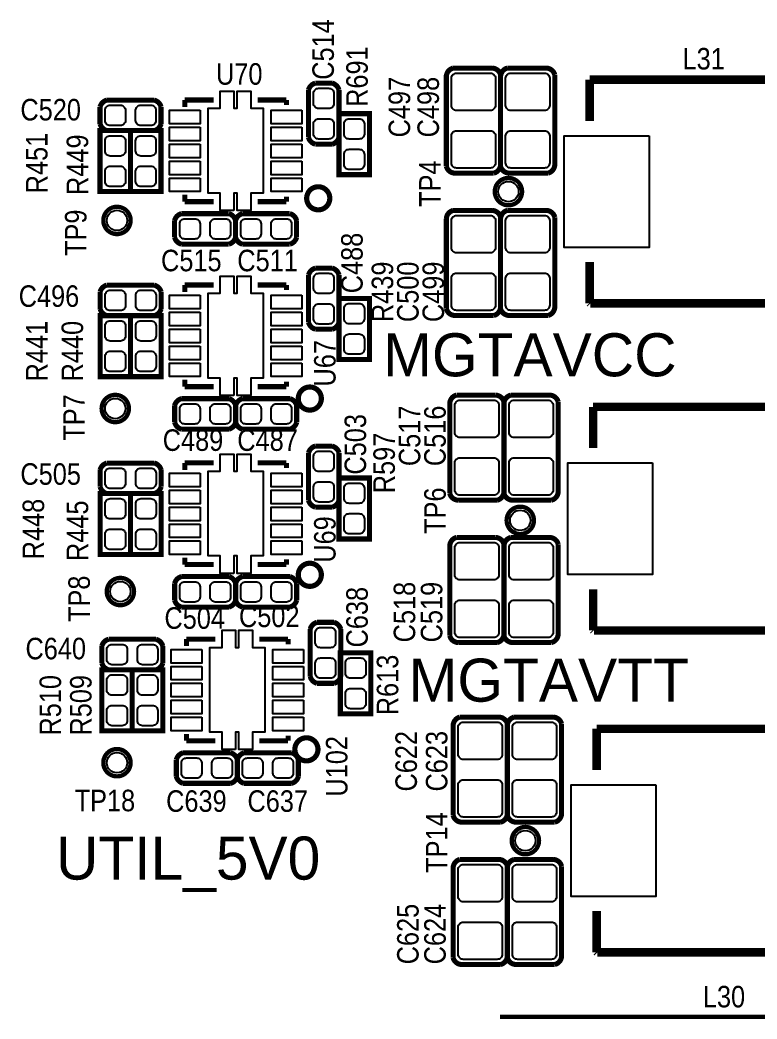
# Model space of a CAD drawing. Extents: x 35 to 236, y 10 to 166.
# Drawn here: x 125.09 to 146.84, y 84.72 to 114.19 of the extents above; entities that cross this region are included whole.
import ezdxf

# ---------------------------------------------------------------- set-up
doc = ezdxf.new("R2010")
doc.units = 0
for name, color, linetype in [('BG_SILKSCREEN_TOP', 254, 'CONTINUOUS'), ('PG_SILKSCREEN_TOP', 254, 'CONTINUOUS'), ('PG_SOLDERMASK_TOP', 85, 'CONTINUOUS'), ('PIN_SOLDERMASK_TOP', 85, 'CONTINUOUS'), ('RD_SILKSCREEN_TOP', 142, 'CONTINUOUS')]:
    doc.layers.add(name, color=color, linetype=linetype)

msp = doc.modelspace()

# ---------------------------------------------------------------- linework, layer by layer
at = {"layer": 'PG_SILKSCREEN_TOP'}
for points, const_width in [([(137.6683, 112.5253, -0.333333), (137.8683, 112.7753)], 0.15), ([(139.2683, 109.9253, -0.333333), (139.0683, 109.6753), (137.9183, 109.6753, -0.333333), (137.6683, 109.8753), (137.6683, 112.5753)], 0.15), ([(139.0183, 112.7753, -0.333333), (139.2683, 112.5753)], 0.15), ([(139.2683, 112.5253, -0.333333), (139.4683, 112.7753)], 0.15), ([(140.8683, 109.9253, -0.333333), (140.6683, 109.6753), (139.5183, 109.6753, -0.333333), (139.2683, 109.8753), (139.2683, 112.5753)], 0.15), ([(140.6183, 112.7753, -0.333333), (140.8683, 112.5753)], 0.15), ([(133.8, 112.33, 0.265564), (133.6, 112.13), (133.6, 110.73, 0.265564), (133.8, 110.53), (134.3, 110.53, 0.265564), (134.5, 110.73), (134.5, 112.13, 0.265564), (134.3, 112.33)], 0.15), ([(127.45, 111.13, 0.265564), (127.65, 110.93), (129.05, 110.93, 0.265564), (129.25, 111.13), (129.25, 111.63, 0.265564), (129.05, 111.83), (127.65, 111.83, 0.265564), (127.45, 111.63)], 0.15), ([(139.9031, 109.13, 1), (139.0969, 109.13, 1), (139.9031, 109.13)], 0.127), ([(134.2292, 108.933, 1.000059), (133.5476, 108.9329, 0.999941), (134.2292, 108.933)], 0.1524), ([(128.3531, 108.28, 1), (127.5469, 108.28, 1), (128.3531, 108.28)], 0.127), ([(131.45, 108.28, 0.265564), (131.25, 108.48), (129.85, 108.48, 0.265564), (129.65, 108.28), (129.65, 107.78, 0.265564), (129.85, 107.58), (131.25, 107.58, 0.265564), (131.45, 107.78)], 0.15), ([(131.45, 107.78, 0.265564), (131.65, 107.58), (133.05, 107.58, 0.265564), (133.25, 107.78), (133.25, 108.28, 0.265564), (133.05, 108.48), (131.65, 108.48, 0.265564), (131.45, 108.28)], 0.15), ([(137.6683, 108.3253, -0.333333), (137.8683, 108.5753), (139.0183, 108.5753, -0.333333), (139.2683, 108.3753), (139.2683, 105.6753)], 0.15), ([(139.2683, 108.3253, -0.333333), (139.4683, 108.5753), (140.6183, 108.5753, -0.333333), (140.8683, 108.3753), (140.8683, 105.6753)], 0.15), ([(133.8015, 106.8711, 0.265564), (133.6015, 106.6711), (133.6015, 105.2711, 0.265564), (133.8015, 105.0711), (134.3015, 105.0711, 0.265564), (134.5015, 105.2711), (134.5015, 106.6711, 0.265564), (134.3015, 106.8711)], 0.15), ([(127.4515, 105.6711, 0.265564), (127.6515, 105.4711), (129.0515, 105.4711, 0.265564), (129.2515, 105.6711), (129.2515, 106.1711, 0.265564), (129.0515, 106.3711), (127.6515, 106.3711, 0.265564), (127.4515, 106.1711)], 0.15), ([(137.9183, 105.4753, -0.333333), (137.6683, 105.6753)], 0.15), ([(139.2683, 105.7253, -0.333333), (139.0683, 105.4753)], 0.15), ([(139.5183, 105.4753, -0.333333), (139.2683, 105.6753)], 0.15), ([(140.8683, 105.7253, -0.333333), (140.6683, 105.4753)], 0.15), ([(128.3031, 102.73, 1), (127.4969, 102.73, 1), (128.3031, 102.73)], 0.127), ([(133.9807, 103.0241, 1.000059), (133.2991, 103.024, 0.999941), (133.9807, 103.0241)], 0.1524), ([(137.7683, 102.8753, -0.333333), (137.9683, 103.1253)], 0.15), ([(139.1183, 103.1253, -0.333333), (139.3683, 102.9253)], 0.15), ([(139.3683, 102.8753, -0.333333), (139.5683, 103.1253)], 0.15), ([(140.7183, 103.1253, -0.333333), (140.9683, 102.9253)], 0.15), ([(131.4515, 102.8211, 0.265564), (131.2515, 103.0211), (129.8515, 103.0211, 0.265564), (129.6515, 102.8211), (129.6515, 102.3211, 0.265564), (129.8515, 102.1211), (131.2515, 102.1211, 0.265564), (131.4515, 102.3211)], 0.15), ([(131.4515, 102.3211, 0.265564), (131.6515, 102.1211), (133.0515, 102.1211, 0.265564), (133.2515, 102.3211), (133.2515, 102.8211, 0.265564), (133.0515, 103.0211), (131.6515, 103.0211, 0.265564), (131.4515, 102.8211)], 0.15), ([(139.3683, 100.2753, -0.333333), (139.1683, 100.0253), (138.0183, 100.0253, -0.333333), (137.7683, 100.2253), (137.7683, 102.9253)], 0.15), ([(140.9683, 100.2753, -0.333333), (140.7683, 100.0253), (139.6183, 100.0253, -0.333333), (139.3683, 100.2253), (139.3683, 102.9253)], 0.15), ([(133.8015, 101.6211, 0.265564), (133.6015, 101.4211), (133.6015, 100.0211, 0.265564), (133.8015, 99.8211), (134.3015, 99.8211, 0.265564), (134.5015, 100.0211), (134.5015, 101.4211, 0.265564), (134.3015, 101.6211)], 0.15), ([(127.4515, 100.4211, 0.265564), (127.6515, 100.2211), (129.0515, 100.2211, 0.265564), (129.2515, 100.4211), (129.2515, 100.9211, 0.265564), (129.0515, 101.1211), (127.6515, 101.1211, 0.265564), (127.4515, 100.9211)], 0.15), ([(140.2531, 99.43, 1), (139.4469, 99.43, 1), (140.2531, 99.43)], 0.127), ([(137.7683, 98.6753, -0.333333), (137.9683, 98.9253), (139.1183, 98.9253, -0.333333), (139.3683, 98.7253), (139.3683, 96.0253)], 0.15), ([(139.3683, 98.6753, -0.333333), (139.5683, 98.9253), (140.7183, 98.9253, -0.333333), (140.9683, 98.7253), (140.9683, 96.0253)], 0.15), ([(133.9807, 97.8241, 1.000059), (133.2991, 97.824, 0.999941), (133.9807, 97.8241)], 0.1524), ([(128.4531, 97.33, 1), (127.6469, 97.33, 1), (128.4531, 97.33)], 0.127), ([(131.4515, 97.5711, 0.265564), (131.2515, 97.7711), (129.8515, 97.7711, 0.265564), (129.6515, 97.5711), (129.6515, 97.0711, 0.265564), (129.8515, 96.8711), (131.2515, 96.8711, 0.265564), (131.4515, 97.0711)], 0.15), ([(131.4515, 97.0711, 0.265564), (131.6515, 96.8711), (133.0515, 96.8711, 0.265564), (133.2515, 97.0711), (133.2515, 97.5711, 0.265564), (133.0515, 97.7711), (131.6515, 97.7711, 0.265564), (131.4515, 97.5711)], 0.15), ([(133.8515, 96.4211, 0.265564), (133.6515, 96.2211), (133.6515, 94.8211, 0.265564), (133.8515, 94.6211), (134.3515, 94.6211, 0.265564), (134.5515, 94.8211), (134.5515, 96.2211, 0.265564), (134.3515, 96.4211)], 0.15), ([(138.0183, 95.8253, -0.333333), (137.7683, 96.0253)], 0.15), ([(139.3683, 96.0753, -0.333333), (139.1683, 95.8253)], 0.15), ([(139.6183, 95.8253, -0.333333), (139.3683, 96.0253)], 0.15), ([(140.9683, 96.0753, -0.333333), (140.7683, 95.8253)], 0.15), ([(127.5015, 95.2211, 0.265564), (127.7015, 95.0211), (129.1015, 95.0211, 0.265564), (129.3015, 95.2211), (129.3015, 95.7211, 0.265564), (129.1015, 95.9211), (127.7015, 95.9211, 0.265564), (127.5015, 95.7211)], 0.15), ([(137.8683, 93.3753, -0.333333), (138.0683, 93.6253)], 0.15), ([(139.4683, 90.7753, -0.333333), (139.2683, 90.5253), (138.1183, 90.5253, -0.333333), (137.8683, 90.7253), (137.8683, 93.4253)], 0.15), ([(139.2183, 93.6253, -0.333333), (139.4683, 93.4253)], 0.15), ([(139.4683, 93.3753, -0.333333), (139.6683, 93.6253)], 0.15), ([(141.0683, 90.7753, -0.333333), (140.8683, 90.5253), (139.7183, 90.5253, -0.333333), (139.4683, 90.7253), (139.4683, 93.4253)], 0.15), ([(140.8183, 93.6253, -0.333333), (141.0683, 93.4253)], 0.15), ([(133.8807, 92.6741, 1.000059), (133.1991, 92.674, 0.999941), (133.8807, 92.6741)], 0.1524), ([(128.3531, 92.28, 1), (127.5469, 92.28, 1), (128.3531, 92.28)], 0.127), ([(131.5015, 92.3711, 0.265564), (131.3015, 92.5711), (129.9015, 92.5711, 0.265564), (129.7015, 92.3711), (129.7015, 91.8711, 0.265564), (129.9015, 91.6711), (131.3015, 91.6711, 0.265564), (131.5015, 91.8711)], 0.15), ([(131.5015, 91.8711, 0.265564), (131.7015, 91.6711), (133.1015, 91.6711, 0.265564), (133.3015, 91.8711), (133.3015, 92.3711, 0.265564), (133.1015, 92.5711), (131.7015, 92.5711, 0.265564), (131.5015, 92.3711)], 0.15), ([(140.4031, 89.98, 1), (139.5969, 89.98, 1), (140.4031, 89.98)], 0.127), ([(137.8683, 89.1753, -0.333333), (138.0683, 89.4253), (139.2183, 89.4253, -0.333333), (139.4683, 89.2253), (139.4683, 86.5253)], 0.15), ([(139.4683, 89.1753, -0.333333), (139.6683, 89.4253), (140.8183, 89.4253, -0.333333), (141.0683, 89.2253), (141.0683, 86.5253)], 0.15), ([(138.1183, 86.3253, -0.333333), (137.8683, 86.5253)], 0.15), ([(139.4683, 86.5753, -0.333333), (139.2683, 86.3253)], 0.15), ([(139.7183, 86.3253, -0.333333), (139.4683, 86.5253)], 0.15), ([(141.0683, 86.5753, -0.333333), (140.8683, 86.3253)], 0.15)]:
    msp.add_lwpolyline(points, format="xyb", dxfattribs=dict(at, const_width=const_width))
for points, const_width in [([(137.8683, 112.7753), (139.0183, 112.7753)], 0.15), ([(139.2683, 112.5753), (139.2683, 109.9253)], 0.15), ([(139.4683, 112.7753), (140.6183, 112.7753)], 0.15), ([(140.8683, 112.5753), (140.8683, 109.9253)], 0.15), ([(134.3, 112.33), (133.8, 112.33)], 0.15), ([(141.8999, 111.2102), (141.8999, 112.4294)], 0.254), ([(141.8999, 112.4294), (148.89, 112.4294)], 0.254), ([(129.9486, 111.8339), (130.7992, 111.8339)], 0.1501), ([(129.9486, 111.6279), (129.9486, 111.8339)], 0.1501), ([(131.4477, 111.8339), (131.4495, 111.8339)], 0.1501), ([(132.0977, 111.8339), (132.9486, 111.8339)], 0.1501), ([(132.9486, 111.683), (132.9486, 111.8339)], 0.1501), ([(127.45, 111.63), (127.45, 111.13)], 0.15), ([(135.15, 111.43), (135.4, 111.43), (135.4, 109.63), (134.5, 109.63), (134.5, 111.43), (135.15, 111.43)], 0.15), ([(128.1, 110.93), (128.35, 110.93), (128.35, 109.13), (127.45, 109.13), (127.45, 110.93), (128.1, 110.93)], 0.15), ([(128.6, 109.13), (128.35, 109.13), (128.35, 110.93), (129.25, 110.93), (129.25, 109.13), (128.6, 109.13)], 0.15), ([(129.9486, 108.8339), (129.9486, 109.0397)], 0.1501), ([(130.7992, 108.8339), (129.9486, 108.8339)], 0.1501), ([(131.4495, 108.8339), (131.4477, 108.8339)], 0.1501), ([(132.9486, 108.8339), (132.0977, 108.8339)], 0.1501), ([(132.9486, 108.8339), (132.9486, 108.9848)], 0.1501), ([(131.45, 108.28), (131.45, 107.78)], 0.15), ([(131.45, 107.78), (131.45, 108.28)], 0.15), ([(137.6683, 105.6753), (137.6683, 108.3253)], 0.15), ([(139.2683, 105.6753), (139.2683, 108.3253)], 0.15), ([(141.8999, 105.8305), (141.8999, 107.0497)], 0.254), ([(134.3015, 106.8711), (133.8015, 106.8711)], 0.15), ([(129.9501, 106.375), (130.8007, 106.375)], 0.1501), ([(129.9501, 106.169), (129.9501, 106.375)], 0.1501), ([(131.4492, 106.375), (131.451, 106.375)], 0.1501), ([(132.0992, 106.375), (132.9501, 106.375)], 0.1501), ([(132.9501, 106.2241), (132.9501, 106.375)], 0.1501), ([(127.4515, 106.1711), (127.4515, 105.6711)], 0.15), ([(135.15, 105.98), (135.4, 105.98), (135.4, 104.18), (134.5, 104.18), (134.5, 105.98), (135.15, 105.98)], 0.15), ([(141.9202, 105.8305), (141.8999, 105.8508)], 0.254), ([(148.9001, 105.8305), (141.9202, 105.8305)], 0.254), ([(128.1015, 105.4711), (128.3515, 105.4711), (128.3515, 103.6711), (127.4515, 103.6711), (127.4515, 105.4711), (128.1015, 105.4711)], 0.15), ([(128.6015, 103.6711), (128.3515, 103.6711), (128.3515, 105.4711), (129.2515, 105.4711), (129.2515, 103.6711), (128.6015, 103.6711)], 0.15), ([(139.0683, 105.4753), (137.9183, 105.4753)], 0.15), ([(140.6683, 105.4753), (139.5183, 105.4753)], 0.15), ([(129.9501, 103.375), (129.9501, 103.5808)], 0.1501), ([(132.9501, 103.375), (132.9501, 103.5259)], 0.1501), ([(130.8007, 103.375), (129.9501, 103.375)], 0.1501), ([(131.451, 103.375), (131.4492, 103.375)], 0.1501), ([(132.9501, 103.375), (132.0992, 103.375)], 0.1501), ([(137.9683, 103.1253), (139.1183, 103.1253)], 0.15), ([(139.5683, 103.1253), (140.7183, 103.1253)], 0.15), ([(131.4515, 102.8211), (131.4515, 102.3211)], 0.15), ([(131.4515, 102.3211), (131.4515, 102.8211)], 0.15), ([(139.3683, 102.9253), (139.3683, 100.2753)], 0.15), ([(140.9683, 102.9253), (140.9683, 100.2753)], 0.15), ([(141.9999, 101.5603), (141.9999, 102.7795)], 0.254), ([(141.9999, 102.7795), (148.99, 102.7795)], 0.254), ([(134.3015, 101.6211), (133.8015, 101.6211)], 0.15), ([(129.9501, 101.125), (130.8007, 101.125)], 0.1501), ([(129.9501, 100.919), (129.9501, 101.125)], 0.1501), ([(131.4492, 101.125), (131.451, 101.125)], 0.1501), ([(132.0992, 101.125), (132.9501, 101.125)], 0.1501), ([(132.9501, 100.9741), (132.9501, 101.125)], 0.1501), ([(127.4515, 100.9211), (127.4515, 100.4211)], 0.15), ([(135.15, 100.68), (135.4, 100.68), (135.4, 98.88), (134.5, 98.88), (134.5, 100.68), (135.15, 100.68)], 0.15), ([(128.1015, 100.2211), (128.3515, 100.2211), (128.3515, 98.4211), (127.4515, 98.4211), (127.4515, 100.2211), (128.1015, 100.2211)], 0.15), ([(128.6015, 98.4211), (128.3515, 98.4211), (128.3515, 100.2211), (129.2515, 100.2211), (129.2515, 98.4211), (128.6015, 98.4211)], 0.15), ([(137.7683, 96.0253), (137.7683, 98.6753)], 0.15), ([(139.3683, 96.0253), (139.3683, 98.6753)], 0.15), ([(129.9501, 98.125), (129.9501, 98.3308)], 0.1501), ([(130.8007, 98.125), (129.9501, 98.125)], 0.1501), ([(131.451, 98.125), (131.4492, 98.125)], 0.1501), ([(132.9501, 98.125), (132.0992, 98.125)], 0.1501), ([(132.9501, 98.125), (132.9501, 98.2759)], 0.1501), ([(131.4515, 97.5711), (131.4515, 97.0711)], 0.15), ([(131.4515, 97.0711), (131.4515, 97.5711)], 0.15), ([(141.9999, 96.1806), (141.9999, 97.3998)], 0.254), ([(134.3515, 96.4211), (133.8515, 96.4211)], 0.15), ([(142.0202, 96.1806), (141.9999, 96.2009)], 0.254), ([(149.0001, 96.1806), (142.0202, 96.1806)], 0.254), ([(130.0001, 95.925), (130.8507, 95.925)], 0.1501), ([(130.0001, 95.719), (130.0001, 95.925)], 0.1501), ([(131.4992, 95.925), (131.501, 95.925)], 0.1501), ([(132.1492, 95.925), (133.0001, 95.925)], 0.1501), ([(133.0001, 95.7741), (133.0001, 95.925)], 0.1501), ([(139.1683, 95.8253), (138.0183, 95.8253)], 0.15), ([(140.7683, 95.8253), (139.6183, 95.8253)], 0.15), ([(127.5015, 95.7211), (127.5015, 95.2211)], 0.15), ([(134.7911, 93.7211), (134.5411, 93.7211), (134.5411, 95.5211), (135.4411, 95.5211), (135.4411, 93.7211), (134.7911, 93.7211)], 0.15), ([(128.1515, 95.0211), (128.4015, 95.0211), (128.4015, 93.2211), (127.5015, 93.2211), (127.5015, 95.0211), (128.1515, 95.0211)], 0.15), ([(128.6515, 93.2211), (128.4015, 93.2211), (128.4015, 95.0211), (129.3015, 95.0211), (129.3015, 93.2211), (128.6515, 93.2211)], 0.15), ([(138.0683, 93.6253), (139.2183, 93.6253)], 0.15), ([(139.4683, 93.4253), (139.4683, 90.7753)], 0.15), ([(139.6683, 93.6253), (140.8183, 93.6253)], 0.15), ([(141.0683, 93.4253), (141.0683, 90.7753)], 0.15), ([(130.0001, 92.925), (130.0001, 93.1308)], 0.1501), ([(133.0001, 92.925), (133.0001, 93.0759)], 0.1501), ([(142.0999, 92.0603), (142.0999, 93.2795)], 0.254), ([(142.0999, 93.2795), (149.0901, 93.2795)], 0.254), ([(130.8507, 92.925), (130.0001, 92.925)], 0.1501), ([(131.501, 92.925), (131.4992, 92.925)], 0.1501), ([(133.0001, 92.925), (132.1492, 92.925)], 0.1501), ([(131.5015, 92.3711), (131.5015, 91.8711)], 0.15), ([(131.5015, 91.8711), (131.5015, 92.3711)], 0.15), ([(137.8683, 86.5253), (137.8683, 89.1753)], 0.15), ([(139.4683, 86.5253), (139.4683, 89.1753)], 0.15), ([(142.0999, 86.6807), (142.0999, 87.8999)], 0.254), ([(142.1202, 86.6807), (142.0999, 86.7009)], 0.254), ([(149.1001, 86.6807), (142.1202, 86.6807)], 0.254), ([(139.2683, 86.3253), (138.1183, 86.3253)], 0.15), ([(140.8683, 86.3253), (139.7183, 86.3253)], 0.15), ([(139.25, 84.78), (152.75, 84.78)], 0.127)]:
    msp.add_lwpolyline(points, dxfattribs=dict(at, const_width=const_width))
at = {"layer": 'PG_SOLDERMASK_TOP'}
for points in [[(131.3992, 108.5731), (130.9976, 108.5731), (130.9976, 109.0882), (130.6377, 109.0882), (130.6377, 111.5898), (130.9976, 111.5898), (130.9976, 112.0945), (131.3992, 112.0945), (131.3992, 111.5898), (131.4977, 111.5898), (131.4977, 112.0945), (131.8993, 112.0945), (131.8993, 111.5898), (132.2592, 111.5898), (132.2592, 109.0882), (131.8993, 109.0882), (131.8993, 108.5731), (131.4977, 108.5731), (131.4977, 109.0882), (131.3992, 109.0882)], [(131.4007, 103.1142), (130.9991, 103.1142), (130.9991, 103.6293), (130.6392, 103.6293), (130.6392, 106.1309), (130.9991, 106.1309), (130.9991, 106.6356), (131.4007, 106.6356), (131.4007, 106.1309), (131.4992, 106.1309), (131.4992, 106.6356), (131.9008, 106.6356), (131.9008, 106.1309), (132.2607, 106.1309), (132.2607, 103.6293), (131.9008, 103.6293), (131.9008, 103.1142), (131.4992, 103.1142), (131.4992, 103.6293), (131.4007, 103.6293)], [(131.4007, 97.8642), (130.9991, 97.8642), (130.9991, 98.3793), (130.6392, 98.3793), (130.6392, 100.8809), (130.9991, 100.8809), (130.9991, 101.3856), (131.4007, 101.3856), (131.4007, 100.8809), (131.4992, 100.8809), (131.4992, 101.3856), (131.9008, 101.3856), (131.9008, 100.8809), (132.2607, 100.8809), (132.2607, 98.3793), (131.9008, 98.3793), (131.9008, 97.8642), (131.4992, 97.8642), (131.4992, 98.3793), (131.4007, 98.3793)], [(131.4507, 92.6642), (131.0491, 92.6642), (131.0491, 93.1793), (130.6892, 93.1793), (130.6892, 95.6809), (131.0491, 95.6809), (131.0491, 96.1856), (131.4507, 96.1856), (131.4507, 95.6809), (131.5492, 95.6809), (131.5492, 96.1856), (131.9508, 96.1856), (131.9508, 95.6809), (132.3107, 95.6809), (132.3107, 93.1793), (131.9508, 93.1793), (131.9508, 92.6642), (131.5492, 92.6642), (131.5492, 93.1793), (131.4507, 93.1793)]]:
    msp.add_lwpolyline(points, close=True, dxfattribs=at)
at = {"layer": 'PIN_SOLDERMASK_TOP'}
for points in [[(137.9683, 111.5253, -0.414214), (137.8183, 111.6753), (137.8183, 112.4753, -0.414214), (137.9683, 112.6253), (138.9683, 112.6253, -0.414214), (139.1183, 112.4753), (139.1183, 111.6753, -0.414214), (138.9683, 111.5253)], [(139.5683, 111.5253, -0.414214), (139.4183, 111.6753), (139.4183, 112.4753, -0.414214), (139.5683, 112.6253), (140.5683, 112.6253, -0.414214), (140.7183, 112.4753), (140.7183, 111.6753, -0.414214), (140.5683, 111.5253)], [(134.35, 112.03), (134.35, 111.73, -0.414214), (134.2, 111.58), (133.9, 111.58, -0.414214), (133.75, 111.73), (133.75, 112.03, -0.414214), (133.9, 112.18), (134.2, 112.18, -0.414214)], [(127.75, 111.68), (128.05, 111.68, -0.414214), (128.2, 111.53), (128.2, 111.23, -0.414214), (128.05, 111.08), (127.75, 111.08, -0.414214), (127.6, 111.23), (127.6, 111.53, -0.414214)], [(128.65, 111.68), (128.95, 111.68, -0.414214), (129.1, 111.53), (129.1, 111.23, -0.414214), (128.95, 111.08), (128.65, 111.08, -0.414214), (128.5, 111.23), (128.5, 111.53, -0.414214)], [(134.35, 111.13), (134.35, 110.83, -0.414214), (134.2, 110.68), (133.9, 110.68, -0.414214), (133.75, 110.83), (133.75, 111.13, -0.414214), (133.9, 111.28), (134.2, 111.28, -0.414214)], [(134.65, 110.83), (134.65, 111.13, -0.414214), (134.8, 111.28), (135.1, 111.28, -0.414214), (135.25, 111.13), (135.25, 110.83, -0.414214), (135.1, 110.68), (134.8, 110.68, -0.414214)], [(137.9683, 109.8253, -0.414214), (137.8183, 109.9753), (137.8183, 110.7753, -0.414214), (137.9683, 110.9253), (138.9683, 110.9253, -0.414214), (139.1183, 110.7753), (139.1183, 109.9753, -0.414214), (138.9683, 109.8253)], [(139.5683, 109.8253, -0.414214), (139.4183, 109.9753), (139.4183, 110.7753, -0.414214), (139.5683, 110.9253), (140.5683, 110.9253, -0.414214), (140.7183, 110.7753), (140.7183, 109.9753, -0.414214), (140.5683, 109.8253)], [(127.6, 110.33), (127.6, 110.63, -0.414214), (127.75, 110.78), (128.05, 110.78, -0.414214), (128.2, 110.63), (128.2, 110.33, -0.414214), (128.05, 110.18), (127.75, 110.18, -0.414214)], [(129.1, 110.63), (129.1, 110.33, -0.414214), (128.95, 110.18), (128.65, 110.18, -0.414214), (128.5, 110.33), (128.5, 110.63, -0.414214), (128.65, 110.78), (128.95, 110.78, -0.414214)], [(134.65, 109.93), (134.65, 110.23, -0.414214), (134.8, 110.38), (135.1, 110.38, -0.414214), (135.25, 110.23), (135.25, 109.93, -0.414214), (135.1, 109.78), (134.8, 109.78, -0.414214)], [(127.6, 109.43), (127.6, 109.73, -0.414214), (127.75, 109.88), (128.05, 109.88, -0.414214), (128.2, 109.73), (128.2, 109.43, -0.414214), (128.05, 109.28), (127.75, 109.28, -0.414214)], [(129.1, 109.73), (129.1, 109.43, -0.414214), (128.95, 109.28), (128.65, 109.28, -0.414214), (128.5, 109.43), (128.5, 109.73, -0.414214), (128.65, 109.88), (128.95, 109.88, -0.414214)], [(130.25, 107.73), (129.95, 107.73, -0.414214), (129.8, 107.88), (129.8, 108.18, -0.414214), (129.95, 108.33), (130.25, 108.33, -0.414214), (130.4, 108.18), (130.4, 107.88, -0.414214)], [(131.15, 107.73), (130.85, 107.73, -0.414214), (130.7, 107.88), (130.7, 108.18, -0.414214), (130.85, 108.33), (131.15, 108.33, -0.414214), (131.3, 108.18), (131.3, 107.88, -0.414214)], [(131.75, 108.33), (132.05, 108.33, -0.414214), (132.2, 108.18), (132.2, 107.88, -0.414214), (132.05, 107.73), (131.75, 107.73, -0.414214), (131.6, 107.88), (131.6, 108.18, -0.414214)], [(132.65, 108.33), (132.95, 108.33, -0.414214), (133.1, 108.18), (133.1, 107.88, -0.414214), (132.95, 107.73), (132.65, 107.73, -0.414214), (132.5, 107.88), (132.5, 108.18, -0.414214)], [(138.9683, 108.4253, -0.414214), (139.1183, 108.2753), (139.1183, 107.4753, -0.414214), (138.9683, 107.3253), (137.9683, 107.3253, -0.414214), (137.8183, 107.4753), (137.8183, 108.2753, -0.414214), (137.9683, 108.4253)], [(140.5683, 108.4253, -0.414214), (140.7183, 108.2753), (140.7183, 107.4753, -0.414214), (140.5683, 107.3253), (139.5683, 107.3253, -0.414214), (139.4183, 107.4753), (139.4183, 108.2753, -0.414214), (139.5683, 108.4253)], [(134.3515, 106.5711), (134.3515, 106.2711, -0.414214), (134.2015, 106.1211), (133.9015, 106.1211, -0.414214), (133.7515, 106.2711), (133.7515, 106.5711, -0.414214), (133.9015, 106.7211), (134.2015, 106.7211, -0.414214)], [(138.9683, 106.7253, -0.414214), (139.1183, 106.5753), (139.1183, 105.7753, -0.414214), (138.9683, 105.6253), (137.9683, 105.6253, -0.414214), (137.8183, 105.7753), (137.8183, 106.5753, -0.414214), (137.9683, 106.7253)], [(140.5683, 106.7253, -0.414214), (140.7183, 106.5753), (140.7183, 105.7753, -0.414214), (140.5683, 105.6253), (139.5683, 105.6253, -0.414214), (139.4183, 105.7753), (139.4183, 106.5753, -0.414214), (139.5683, 106.7253)], [(127.7515, 106.2211), (128.0515, 106.2211, -0.414214), (128.2015, 106.0711), (128.2015, 105.7711, -0.414214), (128.0515, 105.6211), (127.7515, 105.6211, -0.414214), (127.6015, 105.7711), (127.6015, 106.0711, -0.414214)], [(128.6515, 106.2211), (128.9515, 106.2211, -0.414214), (129.1015, 106.0711), (129.1015, 105.7711, -0.414214), (128.9515, 105.6211), (128.6515, 105.6211, -0.414214), (128.5015, 105.7711), (128.5015, 106.0711, -0.414214)], [(134.65, 105.38), (134.65, 105.68, -0.414214), (134.8, 105.83), (135.1, 105.83, -0.414214), (135.25, 105.68), (135.25, 105.38, -0.414214), (135.1, 105.23), (134.8, 105.23, -0.414214)], [(134.3515, 105.6711), (134.3515, 105.3711, -0.414214), (134.2015, 105.2211), (133.9015, 105.2211, -0.414214), (133.7515, 105.3711), (133.7515, 105.6711, -0.414214), (133.9015, 105.8211), (134.2015, 105.8211, -0.414214)], [(127.6015, 104.8711), (127.6015, 105.1711, -0.414214), (127.7515, 105.3211), (128.0515, 105.3211, -0.414214), (128.2015, 105.1711), (128.2015, 104.8711, -0.414214), (128.0515, 104.7211), (127.7515, 104.7211, -0.414214)], [(129.1015, 105.1711), (129.1015, 104.8711, -0.414214), (128.9515, 104.7211), (128.6515, 104.7211, -0.414214), (128.5015, 104.8711), (128.5015, 105.1711, -0.414214), (128.6515, 105.3211), (128.9515, 105.3211, -0.414214)], [(134.65, 104.48), (134.65, 104.78, -0.414214), (134.8, 104.93), (135.1, 104.93, -0.414214), (135.25, 104.78), (135.25, 104.48, -0.414214), (135.1, 104.33), (134.8, 104.33, -0.414214)], [(127.6015, 103.9711), (127.6015, 104.2711, -0.414214), (127.7515, 104.4211), (128.0515, 104.4211, -0.414214), (128.2015, 104.2711), (128.2015, 103.9711, -0.414214), (128.0515, 103.8211), (127.7515, 103.8211, -0.414214)], [(129.1015, 104.2711), (129.1015, 103.9711, -0.414214), (128.9515, 103.8211), (128.6515, 103.8211, -0.414214), (128.5015, 103.9711), (128.5015, 104.2711, -0.414214), (128.6515, 104.4211), (128.9515, 104.4211, -0.414214)], [(138.0683, 101.8753, -0.414214), (137.9183, 102.0253), (137.9183, 102.8253, -0.414214), (138.0683, 102.9753), (139.0683, 102.9753, -0.414214), (139.2183, 102.8253), (139.2183, 102.0253, -0.414214), (139.0683, 101.8753)], [(139.6683, 101.8753, -0.414214), (139.5183, 102.0253), (139.5183, 102.8253, -0.414214), (139.6683, 102.9753), (140.6683, 102.9753, -0.414214), (140.8183, 102.8253), (140.8183, 102.0253, -0.414214), (140.6683, 101.8753)], [(130.2515, 102.2711), (129.9515, 102.2711, -0.414214), (129.8015, 102.4211), (129.8015, 102.7211, -0.414214), (129.9515, 102.8711), (130.2515, 102.8711, -0.414214), (130.4015, 102.7211), (130.4015, 102.4211, -0.414214)], [(131.1515, 102.2711), (130.8515, 102.2711, -0.414214), (130.7015, 102.4211), (130.7015, 102.7211, -0.414214), (130.8515, 102.8711), (131.1515, 102.8711, -0.414214), (131.3015, 102.7211), (131.3015, 102.4211, -0.414214)], [(131.7515, 102.8711), (132.0515, 102.8711, -0.414214), (132.2015, 102.7211), (132.2015, 102.4211, -0.414214), (132.0515, 102.2711), (131.7515, 102.2711, -0.414214), (131.6015, 102.4211), (131.6015, 102.7211, -0.414214)], [(132.6515, 102.8711), (132.9515, 102.8711, -0.414214), (133.1015, 102.7211), (133.1015, 102.4211, -0.414214), (132.9515, 102.2711), (132.6515, 102.2711, -0.414214), (132.5015, 102.4211), (132.5015, 102.7211, -0.414214)], [(134.3515, 101.3211), (134.3515, 101.0211, -0.414214), (134.2015, 100.8711), (133.9015, 100.8711, -0.414214), (133.7515, 101.0211), (133.7515, 101.3211, -0.414214), (133.9015, 101.4711), (134.2015, 101.4711, -0.414214)], [(138.0683, 100.1753, -0.414214), (137.9183, 100.3253), (137.9183, 101.1253, -0.414214), (138.0683, 101.2753), (139.0683, 101.2753, -0.414214), (139.2183, 101.1253), (139.2183, 100.3253, -0.414214), (139.0683, 100.1753)], [(139.6683, 100.1753, -0.414214), (139.5183, 100.3253), (139.5183, 101.1253, -0.414214), (139.6683, 101.2753), (140.6683, 101.2753, -0.414214), (140.8183, 101.1253), (140.8183, 100.3253, -0.414214), (140.6683, 100.1753)], [(127.7515, 100.9711), (128.0515, 100.9711, -0.414214), (128.2015, 100.8211), (128.2015, 100.5211, -0.414214), (128.0515, 100.3711), (127.7515, 100.3711, -0.414214), (127.6015, 100.5211), (127.6015, 100.8211, -0.414214)], [(128.6515, 100.9711), (128.9515, 100.9711, -0.414214), (129.1015, 100.8211), (129.1015, 100.5211, -0.414214), (128.9515, 100.3711), (128.6515, 100.3711, -0.414214), (128.5015, 100.5211), (128.5015, 100.8211, -0.414214)], [(134.3515, 100.4211), (134.3515, 100.1211, -0.414214), (134.2015, 99.9711), (133.9015, 99.9711, -0.414214), (133.7515, 100.1211), (133.7515, 100.4211, -0.414214), (133.9015, 100.5711), (134.2015, 100.5711, -0.414214)], [(134.65, 100.08), (134.65, 100.38, -0.414214), (134.8, 100.53), (135.1, 100.53, -0.414214), (135.25, 100.38), (135.25, 100.08, -0.414214), (135.1, 99.93), (134.8, 99.93, -0.414214)], [(127.6015, 99.6211), (127.6015, 99.9211, -0.414214), (127.7515, 100.0711), (128.0515, 100.0711, -0.414214), (128.2015, 99.9211), (128.2015, 99.6211, -0.414214), (128.0515, 99.4711), (127.7515, 99.4711, -0.414214)], [(129.1015, 99.9211), (129.1015, 99.6211, -0.414214), (128.9515, 99.4711), (128.6515, 99.4711, -0.414214), (128.5015, 99.6211), (128.5015, 99.9211, -0.414214), (128.6515, 100.0711), (128.9515, 100.0711, -0.414214)], [(134.65, 99.18), (134.65, 99.48, -0.414214), (134.8, 99.63), (135.1, 99.63, -0.414214), (135.25, 99.48), (135.25, 99.18, -0.414214), (135.1, 99.03), (134.8, 99.03, -0.414214)], [(127.6015, 98.7211), (127.6015, 99.0211, -0.414214), (127.7515, 99.1711), (128.0515, 99.1711, -0.414214), (128.2015, 99.0211), (128.2015, 98.7211, -0.414214), (128.0515, 98.5711), (127.7515, 98.5711, -0.414214)], [(129.1015, 99.0211), (129.1015, 98.7211, -0.414214), (128.9515, 98.5711), (128.6515, 98.5711, -0.414214), (128.5015, 98.7211), (128.5015, 99.0211, -0.414214), (128.6515, 99.1711), (128.9515, 99.1711, -0.414214)], [(139.0683, 98.7753, -0.414214), (139.2183, 98.6253), (139.2183, 97.8253, -0.414214), (139.0683, 97.6753), (138.0683, 97.6753, -0.414214), (137.9183, 97.8253), (137.9183, 98.6253, -0.414214), (138.0683, 98.7753)], [(140.6683, 98.7753, -0.414214), (140.8183, 98.6253), (140.8183, 97.8253, -0.414214), (140.6683, 97.6753), (139.6683, 97.6753, -0.414214), (139.5183, 97.8253), (139.5183, 98.6253, -0.414214), (139.6683, 98.7753)], [(130.2515, 97.0211), (129.9515, 97.0211, -0.414214), (129.8015, 97.1711), (129.8015, 97.4711, -0.414214), (129.9515, 97.6211), (130.2515, 97.6211, -0.414214), (130.4015, 97.4711), (130.4015, 97.1711, -0.414214)], [(131.1515, 97.0211), (130.8515, 97.0211, -0.414214), (130.7015, 97.1711), (130.7015, 97.4711, -0.414214), (130.8515, 97.6211), (131.1515, 97.6211, -0.414214), (131.3015, 97.4711), (131.3015, 97.1711, -0.414214)], [(131.7515, 97.6211), (132.0515, 97.6211, -0.414214), (132.2015, 97.4711), (132.2015, 97.1711, -0.414214), (132.0515, 97.0211), (131.7515, 97.0211, -0.414214), (131.6015, 97.1711), (131.6015, 97.4711, -0.414214)], [(132.6515, 97.6211), (132.9515, 97.6211, -0.414214), (133.1015, 97.4711), (133.1015, 97.1711, -0.414214), (132.9515, 97.0211), (132.6515, 97.0211, -0.414214), (132.5015, 97.1711), (132.5015, 97.4711, -0.414214)], [(139.0683, 97.0753, -0.414214), (139.2183, 96.9253), (139.2183, 96.1253, -0.414214), (139.0683, 95.9753), (138.0683, 95.9753, -0.414214), (137.9183, 96.1253), (137.9183, 96.9253, -0.414214), (138.0683, 97.0753)], [(140.6683, 97.0753, -0.414214), (140.8183, 96.9253), (140.8183, 96.1253, -0.414214), (140.6683, 95.9753), (139.6683, 95.9753, -0.414214), (139.5183, 96.1253), (139.5183, 96.9253, -0.414214), (139.6683, 97.0753)], [(134.4015, 96.1211), (134.4015, 95.8211, -0.414214), (134.2515, 95.6711), (133.9515, 95.6711, -0.414214), (133.8015, 95.8211), (133.8015, 96.1211, -0.414214), (133.9515, 96.2711), (134.2515, 96.2711, -0.414214)], [(127.8015, 95.7711), (128.1015, 95.7711, -0.414214), (128.2515, 95.6211), (128.2515, 95.3211, -0.414214), (128.1015, 95.1711), (127.8015, 95.1711, -0.414214), (127.6515, 95.3211), (127.6515, 95.6211, -0.414214)], [(128.7015, 95.7711), (129.0015, 95.7711, -0.414214), (129.1515, 95.6211), (129.1515, 95.3211, -0.414214), (129.0015, 95.1711), (128.7015, 95.1711, -0.414214), (128.5515, 95.3211), (128.5515, 95.6211, -0.414214)], [(134.4015, 95.2211), (134.4015, 94.9211, -0.414214), (134.2515, 94.7711), (133.9515, 94.7711, -0.414214), (133.8015, 94.9211), (133.8015, 95.2211, -0.414214), (133.9515, 95.3711), (134.2515, 95.3711, -0.414214)], [(135.2911, 95.2211), (135.2911, 94.9211, -0.414214), (135.1411, 94.7711), (134.8411, 94.7711, -0.414214), (134.6911, 94.9211), (134.6911, 95.2211, -0.414214), (134.8411, 95.3711), (135.1411, 95.3711, -0.414214)], [(127.6515, 94.4211), (127.6515, 94.7211, -0.414214), (127.8015, 94.8711), (128.1015, 94.8711, -0.414214), (128.2515, 94.7211), (128.2515, 94.4211, -0.414214), (128.1015, 94.2711), (127.8015, 94.2711, -0.414214)], [(129.1515, 94.7211), (129.1515, 94.4211, -0.414214), (129.0015, 94.2711), (128.7015, 94.2711, -0.414214), (128.5515, 94.4211), (128.5515, 94.7211, -0.414214), (128.7015, 94.8711), (129.0015, 94.8711, -0.414214)], [(135.2911, 94.3211), (135.2911, 94.0211, -0.414214), (135.1411, 93.8711), (134.8411, 93.8711, -0.414214), (134.6911, 94.0211), (134.6911, 94.3211, -0.414214), (134.8411, 94.4711), (135.1411, 94.4711, -0.414214)], [(127.6515, 93.5211), (127.6515, 93.8211, -0.414214), (127.8015, 93.9711), (128.1015, 93.9711, -0.414214), (128.2515, 93.8211), (128.2515, 93.5211, -0.414214), (128.1015, 93.3711), (127.8015, 93.3711, -0.414214)], [(129.1515, 93.8211), (129.1515, 93.5211, -0.414214), (129.0015, 93.3711), (128.7015, 93.3711, -0.414214), (128.5515, 93.5211), (128.5515, 93.8211, -0.414214), (128.7015, 93.9711), (129.0015, 93.9711, -0.414214)], [(138.1683, 92.3753, -0.414214), (138.0183, 92.5253), (138.0183, 93.3253, -0.414214), (138.1683, 93.4753), (139.1683, 93.4753, -0.414214), (139.3183, 93.3253), (139.3183, 92.5253, -0.414214), (139.1683, 92.3753)], [(139.7683, 92.3753, -0.414214), (139.6183, 92.5253), (139.6183, 93.3253, -0.414214), (139.7683, 93.4753), (140.7683, 93.4753, -0.414214), (140.9183, 93.3253), (140.9183, 92.5253, -0.414214), (140.7683, 92.3753)], [(130.3015, 91.8211), (130.0015, 91.8211, -0.414214), (129.8515, 91.9711), (129.8515, 92.2711, -0.414214), (130.0015, 92.4211), (130.3015, 92.4211, -0.414214), (130.4515, 92.2711), (130.4515, 91.9711, -0.414214)], [(131.2015, 91.8211), (130.9015, 91.8211, -0.414214), (130.7515, 91.9711), (130.7515, 92.2711, -0.414214), (130.9015, 92.4211), (131.2015, 92.4211, -0.414214), (131.3515, 92.2711), (131.3515, 91.9711, -0.414214)], [(131.8015, 92.4211), (132.1015, 92.4211, -0.414214), (132.2515, 92.2711), (132.2515, 91.9711, -0.414214), (132.1015, 91.8211), (131.8015, 91.8211, -0.414214), (131.6515, 91.9711), (131.6515, 92.2711, -0.414214)], [(132.7015, 92.4211), (133.0015, 92.4211, -0.414214), (133.1515, 92.2711), (133.1515, 91.9711, -0.414214), (133.0015, 91.8211), (132.7015, 91.8211, -0.414214), (132.5515, 91.9711), (132.5515, 92.2711, -0.414214)], [(138.1683, 90.6753, -0.414214), (138.0183, 90.8253), (138.0183, 91.6253, -0.414214), (138.1683, 91.7753), (139.1683, 91.7753, -0.414214), (139.3183, 91.6253), (139.3183, 90.8253, -0.414214), (139.1683, 90.6753)], [(139.7683, 90.6753, -0.414214), (139.6183, 90.8253), (139.6183, 91.6253, -0.414214), (139.7683, 91.7753), (140.7683, 91.7753, -0.414214), (140.9183, 91.6253), (140.9183, 90.8253, -0.414214), (140.7683, 90.6753)], [(139.1683, 89.2753, -0.414214), (139.3183, 89.1253), (139.3183, 88.3253, -0.414214), (139.1683, 88.1753), (138.1683, 88.1753, -0.414214), (138.0183, 88.3253), (138.0183, 89.1253, -0.414214), (138.1683, 89.2753)], [(140.7683, 89.2753, -0.414214), (140.9183, 89.1253), (140.9183, 88.3253, -0.414214), (140.7683, 88.1753), (139.7683, 88.1753, -0.414214), (139.6183, 88.3253), (139.6183, 89.1253, -0.414214), (139.7683, 89.2753)], [(139.1683, 87.5753, -0.414214), (139.3183, 87.4253), (139.3183, 86.6253, -0.414214), (139.1683, 86.4753), (138.1683, 86.4753, -0.414214), (138.0183, 86.6253), (138.0183, 87.4253, -0.414214), (138.1683, 87.5753)], [(140.7683, 87.5753, -0.414214), (140.9183, 87.4253), (140.9183, 86.6253, -0.414214), (140.7683, 86.4753), (139.7683, 86.4753, -0.414214), (139.6183, 86.6253), (139.6183, 87.4253, -0.414214), (139.7683, 87.5753)]]:
    msp.add_lwpolyline(points, format="xyb", close=True, dxfattribs=at)
for points in [[(130.4009, 111.5311), (130.4009, 111.1295), (129.4992, 111.1295), (129.4992, 111.5311)], [(133.4007, 111.5311), (133.4007, 111.1295), (132.4991, 111.1295), (132.4991, 111.5311)], [(130.4009, 111.0307), (130.4009, 110.6291), (129.4992, 110.6291), (129.4992, 111.0307)], [(133.4007, 111.0307), (133.4007, 110.6291), (132.4991, 110.6291), (132.4991, 111.0307)], [(143.6513, 110.781), (143.6513, 107.479), (141.1493, 107.479), (141.1493, 110.781)], [(130.4009, 110.5308), (130.4009, 110.1292), (129.4992, 110.1292), (129.4992, 110.5308)], [(133.4007, 110.5308), (133.4007, 110.1292), (132.4991, 110.1292), (132.4991, 110.5308)], [(130.4009, 110.0309), (130.4009, 109.6293), (129.4992, 109.6293), (129.4992, 110.0309)], [(133.4007, 110.0309), (133.4007, 109.6293), (132.4991, 109.6293), (132.4991, 110.0309)], [(130.4009, 109.5311), (130.4009, 109.1295), (129.4992, 109.1295), (129.4992, 109.5311)], [(133.4007, 109.5311), (133.4007, 109.1295), (132.4991, 109.1295), (132.4991, 109.5311)], [(130.4024, 106.0722), (130.4024, 105.6706), (129.5008, 105.6706), (129.5008, 106.0722)], [(133.4023, 106.0722), (133.4023, 105.6706), (132.5006, 105.6706), (132.5006, 106.0722)], [(130.4024, 105.5718), (130.4024, 105.1702), (129.5008, 105.1702), (129.5008, 105.5718)], [(133.4023, 105.5718), (133.4023, 105.1702), (132.5006, 105.1702), (132.5006, 105.5718)], [(130.4024, 105.0719), (130.4024, 104.6703), (129.5008, 104.6703), (129.5008, 105.0719)], [(133.4023, 105.0719), (133.4023, 104.6703), (132.5006, 104.6703), (132.5006, 105.0719)], [(130.4024, 104.572), (130.4024, 104.1704), (129.5008, 104.1704), (129.5008, 104.572)], [(133.4023, 104.572), (133.4023, 104.1704), (132.5006, 104.1704), (132.5006, 104.572)], [(130.4024, 104.0722), (130.4024, 103.6706), (129.5008, 103.6706), (129.5008, 104.0722)], [(133.4023, 104.0722), (133.4023, 103.6706), (132.5006, 103.6706), (132.5006, 104.0722)], [(143.7512, 101.131), (143.7512, 97.829), (141.2493, 97.829), (141.2493, 101.131)], [(130.4024, 100.8222), (130.4024, 100.4206), (129.5008, 100.4206), (129.5008, 100.8222)], [(133.4023, 100.8222), (133.4023, 100.4206), (132.5006, 100.4206), (132.5006, 100.8222)], [(130.4024, 100.3218), (130.4024, 99.9202), (129.5008, 99.9202), (129.5008, 100.3218)], [(133.4023, 100.3218), (133.4023, 99.9202), (132.5006, 99.9202), (132.5006, 100.3218)], [(130.4024, 99.8219), (130.4024, 99.4203), (129.5008, 99.4203), (129.5008, 99.8219)], [(133.4023, 99.8219), (133.4023, 99.4203), (132.5006, 99.4203), (132.5006, 99.8219)], [(130.4024, 99.322), (130.4024, 98.9204), (129.5008, 98.9204), (129.5008, 99.322)], [(133.4023, 99.322), (133.4023, 98.9204), (132.5006, 98.9204), (132.5006, 99.322)], [(130.4024, 98.8222), (130.4024, 98.4206), (129.5008, 98.4206), (129.5008, 98.8222)], [(133.4023, 98.8222), (133.4023, 98.4206), (132.5006, 98.4206), (132.5006, 98.8222)], [(130.4524, 95.6222), (130.4524, 95.2206), (129.5507, 95.2206), (129.5507, 95.6222)], [(133.4522, 95.6222), (133.4522, 95.2206), (132.5505, 95.2206), (132.5505, 95.6222)], [(130.4524, 95.1218), (130.4524, 94.7202), (129.5507, 94.7202), (129.5507, 95.1218)], [(133.4522, 95.1218), (133.4522, 94.7202), (132.5505, 94.7202), (132.5505, 95.1218)], [(130.4524, 94.6219), (130.4524, 94.2203), (129.5507, 94.2203), (129.5507, 94.6219)], [(133.4522, 94.6219), (133.4522, 94.2203), (132.5505, 94.2203), (132.5505, 94.6219)], [(130.4524, 94.122), (130.4524, 93.7204), (129.5507, 93.7204), (129.5507, 94.122)], [(133.4522, 94.122), (133.4522, 93.7204), (132.5505, 93.7204), (132.5505, 94.122)], [(130.4524, 93.6222), (130.4524, 93.2206), (129.5507, 93.2206), (129.5507, 93.6222)], [(133.4522, 93.6222), (133.4522, 93.2206), (132.5505, 93.2206), (132.5505, 93.6222)], [(143.8512, 91.631), (143.8512, 88.329), (141.3493, 88.329), (141.3493, 91.631)]]:
    msp.add_lwpolyline(points, close=True, dxfattribs=at)
for centre in [(139.5, 109.13), (127.95, 108.28), (127.9, 102.73), (139.85, 99.43), (128.05, 97.33), (127.95, 92.28), (140, 89.98)]:
    msp.add_circle(centre, 0.3, dxfattribs=at)

# ---------------------------------------------------------------- texts
at = {"layer": 'BG_SILKSCREEN_TOP', "width": 1.02}
for s, p in [('MGTAVCC', (135.8, 103.68)), ('MGTAVTT', (136.55, 94.08)), ('UTIL_5V0', (126.15, 88.83))]:
    msp.add_text(s, height=1.27, dxfattribs=at).set_placement(p)
at = {"layer": 'RD_SILKSCREEN_TOP', "width": 0.88}
for s, p in [('C514', (134.35, 112.43)), ('R691', (135.35, 111.63)), ('C497', (136.6, 110.73)), ('C498', (137.45, 110.73)), ('R451', (125.9, 109.08)), ('R449', (127.1, 109.03)), ('TP4', (137.5, 108.68)), ('TP9', (127.05, 107.23)), ('C488', (135.2, 106.13)), ('R439', (136.1, 105.28)), ('C500', (136.85, 105.28)), ('C499', (137.6, 105.28)), ('R441', (125.9, 103.53)), ('R440', (126.95, 103.53)), ('U67', (134.4, 103.38)), ('TP7', (127, 101.78)), ('C517', (136.9, 101.03)), ('C516', (137.65, 101.03)), ('C503', (135.3, 100.78)), ('R597', (136.15, 100.23)), ('TP6', (137.65, 99.03)), ('R448', (125.8, 98.28)), ('R445', (127.1, 98.23)), ('U69', (134.4, 98.18)), ('TP8', (127.15, 96.43)), ('C518', (136.75, 95.83)), ('C519', (137.55, 95.83)), ('C638', (135.35, 95.68)), ('R613', (136.25, 93.68)), ('R510', (126.3, 93.08)), ('R509', (127.2, 93.08)), ('C622', (136.8, 91.43)), ('C623', (137.7, 91.43)), ('U102', (134.75, 91.28)), ('TP14', (137.7, 89.03)), ('C625', (136.85, 86.33)), ('C624', (137.65, 86.33))]:
    msp.add_text(s, height=0.635, rotation=90, dxfattribs=at).set_placement(p)
for s, p in [('L31', (144.638, 112.7342)), ('U70', (130.8729, 112.2847)), ('C520', (125.1, 111.23)), ('C515', (129.25, 106.78)), ('C511', (131.5, 106.78)), ('C496', (125.05, 105.73)), ('C489', (129.3, 101.48)), ('C487', (131.5, 101.48)), ('C505', (125.1, 100.48)), ('C504', (129.35, 96.23)), ('C502', (131.55, 96.28)), ('C640', (125.25, 95.33)), ('TP18', (126.7, 90.8466)), ('C639', (129.4, 90.83)), ('C637', (131.8, 90.83)), ('L30', (145.238, 85.0591))]:
    msp.add_text(s, height=0.635, dxfattribs=at).set_placement(p)

doc.saveas('drawing.dxf')
